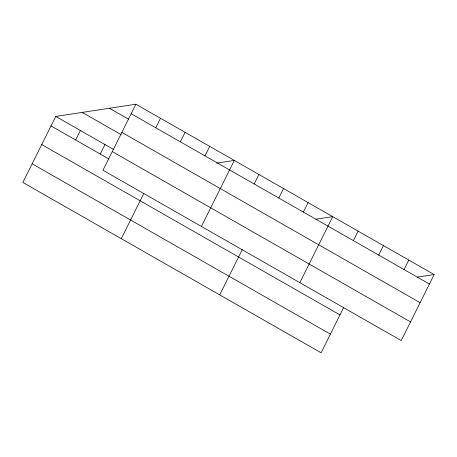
<?xml version="1.0" encoding="UTF-8"?>
<svg xmlns="http://www.w3.org/2000/svg" width="457" height="457" viewBox="0 0 457 457"><rect width="100%" height="100%" fill="white"/><g stroke="black" fill="none" stroke-linecap="round" stroke-linejoin="round"><path stroke-width="0.69" d="M135.895 104.225L102.979 170.238L401.235 340.562L434.15 274.548L135.895 104.225L55.765 116.438L22.85 182.452L321.105 352.775L343.704 307.452M75.634 139.991L80.369 130.491M100.237 154.043L104.973 144.543M155.763 127.777L160.498 118.277M121.276 238.657L143.869 193.334M180.366 141.83L185.108 132.33M204.976 155.883L209.712 146.377M201.406 226.444L234.321 160.43L216.692 163.12M254.189 183.982L258.925 174.483M219.697 294.868L242.296 249.545M278.793 198.035L283.529 188.535M303.402 212.088L308.138 202.588M299.832 282.649L332.742 216.635L315.793 219.223M353.358 240.616L358.094 231.116M378.71 255.092L383.446 245.592M404.062 269.573L408.798 260.067M417.201 277.131L434.15 274.548M131.159 113.724L429.414 284.048M109.452 108.258L128.52 119.146M121.859 132.376L420.114 302.7M82.209 112.411L120.962 134.541M55.765 116.438L113.587 149.462M112.279 151.593L410.535 321.911M51.024 125.938L108.852 158.962M41.73 144.589L339.985 314.913M32.15 163.806L330.405 334.124"/></g></svg>
